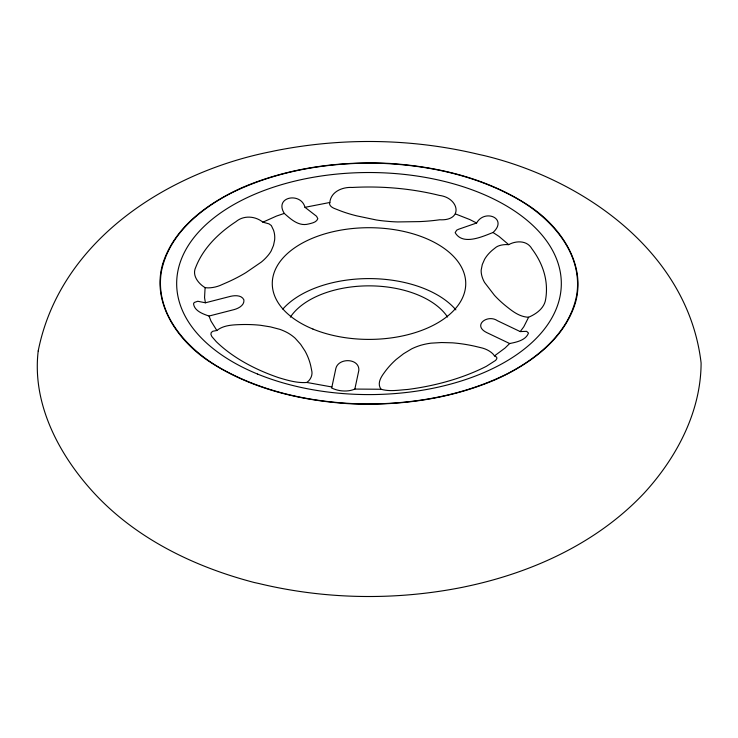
<?xml version="1.0" encoding="UTF-8"?>
<svg xmlns="http://www.w3.org/2000/svg" width="738" height="738" viewBox="0 0 738 738"><rect width="100%" height="100%" fill="white"/><g stroke="black" fill="none" stroke-linecap="round" stroke-linejoin="round"><path stroke-width="1.11" d="M205.099 287.654L208.015 287.885A19.28 10.821 -13.7 0 0 222.129 284.564L227.608 282.165A109.492 59.234 -13.3 0 0 245.939 272.608L261.363 262.045A59.806 30.046 -12 0 0 267.138 256.464A59.806 28.966 -11.1 0 0 271.187 250.911L273.494 245.45L274.61 240.118A109.492 49.557 -9 0 0 273.512 230.155L271.307 225.524L268.973 223.854L262.903 222.166C255.191 215.985 243.651 215.081 235.883 221.714A177.471 102.462 0 0 0 195.81 267.119C191.668 275.283 198.31 283.54 205.099 287.654L204.555 297.608L205.404 302.792L230.616 296.316C235.062 295.32 241.667 294.997 243.909 299.877C244.564 305.246 238.642 308.336 234.25 309.563L209.038 316.039C203.015 314.01 194.426 310.993 193.531 303.798L194.232 302.488L197.766 301.261L205.404 302.792M329.831 202.48C330.799 191.64 342.607 186.815 352.303 187.461A177.471 102.462 0 0 1 439.479 195.432C459.174 197.839 463.759 221.077 439.728 219.767A109.492 46.328 5.7 0 1 419.285 221.612L397.717 221.935A59.806 24.492 2.7 0 1 386.887 221.234A59.806 24.299 1.2 0 1 376.352 219.979L356.897 215.902A109.492 44.631 -1.9 0 1 339.867 210.634L335.606 208.946A19.28 7.943 -3.4 0 1 329.563 203.808L329.831 202.48L304.988 207.323C300.892 191.723 273.863 196.742 284.287 213.411C291.021 219.38 298.862 226.677 308.641 223.965C311.971 223.116 316.519 222.387 317.829 218.716L316.574 216.28L304.988 207.323M331.906 386.98L335.901 368.253C338.77 357.478 359.563 358.17 358.843 370.347L354.849 389.074C347.847 392.182 338.308 391.371 331.482 387.911L331.906 386.98L306.879 382.469C297.248 383.206 287.783 380.402 278.66 377.662A177.471 102.462 0 0 1 216.243 341.629L211.815 336.528L210.902 334.314L211.252 332.515L212.848 331.251L216.852 330.495C223.171 325.44 231.501 324.932 239.26 324.628A109.492 69.953 -13.2 0 1 260.385 325.264L270.403 326.869L279.831 329.342A59.806 40.203 -11.5 0 1 288.161 333.096A59.806 41.051 -10.3 0 1 295.126 338.179L300.615 344.314L305.043 351.057A109.492 77.628 -7.3 0 1 310.753 365.9L311.63 370.236A19.28 13.828 -5.5 0 1 308.945 380.605L306.879 382.469M528.611 317.239C520.751 317.026 514.118 312.543 508.196 307.82A109.492 64.732 13.9 0 1 494.469 295.329L484.562 282.451A59.806 32.952 13.6 0 1 481.914 276.104A59.806 31.762 13.1 0 1 481.176 270.117L482.283 264.545L484.589 259.315A109.492 54.003 11.6 0 1 492.384 250.164L495.226 247.885A19.28 9.179 10.6 0 1 505.613 244.573L508.694 244.638C516.231 240.496 527.227 240.32 531.877 248.78A177.471 102.462 0 0 1 545.677 299.111C544.487 308.106 536.397 313.927 528.611 317.239L523.795 326.796L520.216 331.583L497.467 320.726C487.541 313.853 471.914 325.44 486.923 332.672L509.663 343.53C516.443 342.192 525.917 340.264 528.473 333.05L526.618 331.334L520.216 331.583M476.61 223.014C484.654 208.522 508.298 218.448 493.03 232.498C483.076 236.271 462.827 245.994 455.152 232.636L456.711 230.164L458.556 229.269L476.61 223.014L469.838 219.573L455.577 213.974M509.663 343.53L505.078 348.013L494.506 355.882L492.873 353.834A19.28 12.814 12 0 0 480.41 347.57L474.386 346.131A109.492 74.4 10.9 0 0 452.542 342.838L441.638 342.533L430.983 343.161A59.806 42.112 8.1 0 0 420.9 345.236A59.806 42.666 6.4 0 0 411.703 348.834L403.566 353.733L396.26 359.397A109.492 79.335 2.6 0 0 384.304 372.625C380.78 377.312 376.906 383.723 381.066 389.249C389.692 391.823 398.917 390.033 407.717 389.461A177.471 102.462 0 0 0 486.36 366.325L495.668 360.356L496.831 358.631L496.729 357.21L494.506 355.882M262.903 222.166L276.519 216.059L284.287 213.411M381.066 389.249L354.849 389.074M493.03 232.498L498.999 236.409L508.694 244.638M216.852 330.495L211.013 321.122L209.038 316.039M282.811 309.084A96.733 55.848 0 0 1 369.756 278.595A96.733 55.848 0 0 1 455.872 309.868M290.348 317.165A84.15 48.588 0 0 1 368.871 285.855A84.15 48.588 0 0 1 447.56 317.026M38.21 350.947C31.725 404.885 60.221 457.237 96.244 495.382C138.347 539.838 195.662 567.199 254.278 582.513L258.9 583.518C325.587 599.607 395.669 600.649 462.911 587.217L466.85 586.369C532.808 572.337 597.448 542.799 644.154 493.104C676.562 457.754 700.98 411.813 701.1 362.976C688.268 252.949 584.459 179.583 483.722 155.487L479.1 154.482C412.413 138.393 342.331 137.351 275.089 150.783L271.15 151.631C167.369 172.065 60.009 240.726 38.21 350.947M161.262 272.221C154.759 314.185 187.36 349.609 221.446 368.742C264.315 392.745 313.696 402.671 362.441 403.963C411.988 404.47 462.311 396.002 506.997 373.926C538.648 357.543 569.837 331.676 576.738 294.896C583.241 252.922 550.64 217.498 516.554 198.365C473.685 174.362 424.304 164.436 375.559 163.144C326.011 162.637 275.689 171.105 231.003 193.19C199.352 209.564 168.163 235.44 161.262 272.221M162.701 263.946C151.078 303.871 178.864 342.367 211.326 362.828C251.999 388.926 300.283 400.448 348.05 403.658C398.354 406.195 449.645 399.35 496.13 379.378C529.856 364.074 563.712 340.052 575.299 303.161C586.922 263.235 559.136 224.749 526.674 204.278C486.001 178.181 437.717 166.659 389.95 163.449C339.646 160.921 288.355 167.757 241.87 187.729C208.144 203.033 174.288 227.055 162.701 263.946M257.59 374.065A192.323 111.032 0 0 0 560.465 294.001A192.323 111.032 0 0 0 288.936 182.6A192.323 111.032 0 0 0 257.59 374.065M312.967 329.074A96.733 55.848 0 0 0 465.309 288.807A96.733 55.848 0 0 0 328.733 232.774A96.733 55.848 0 0 0 312.967 329.074"/></g></svg>
